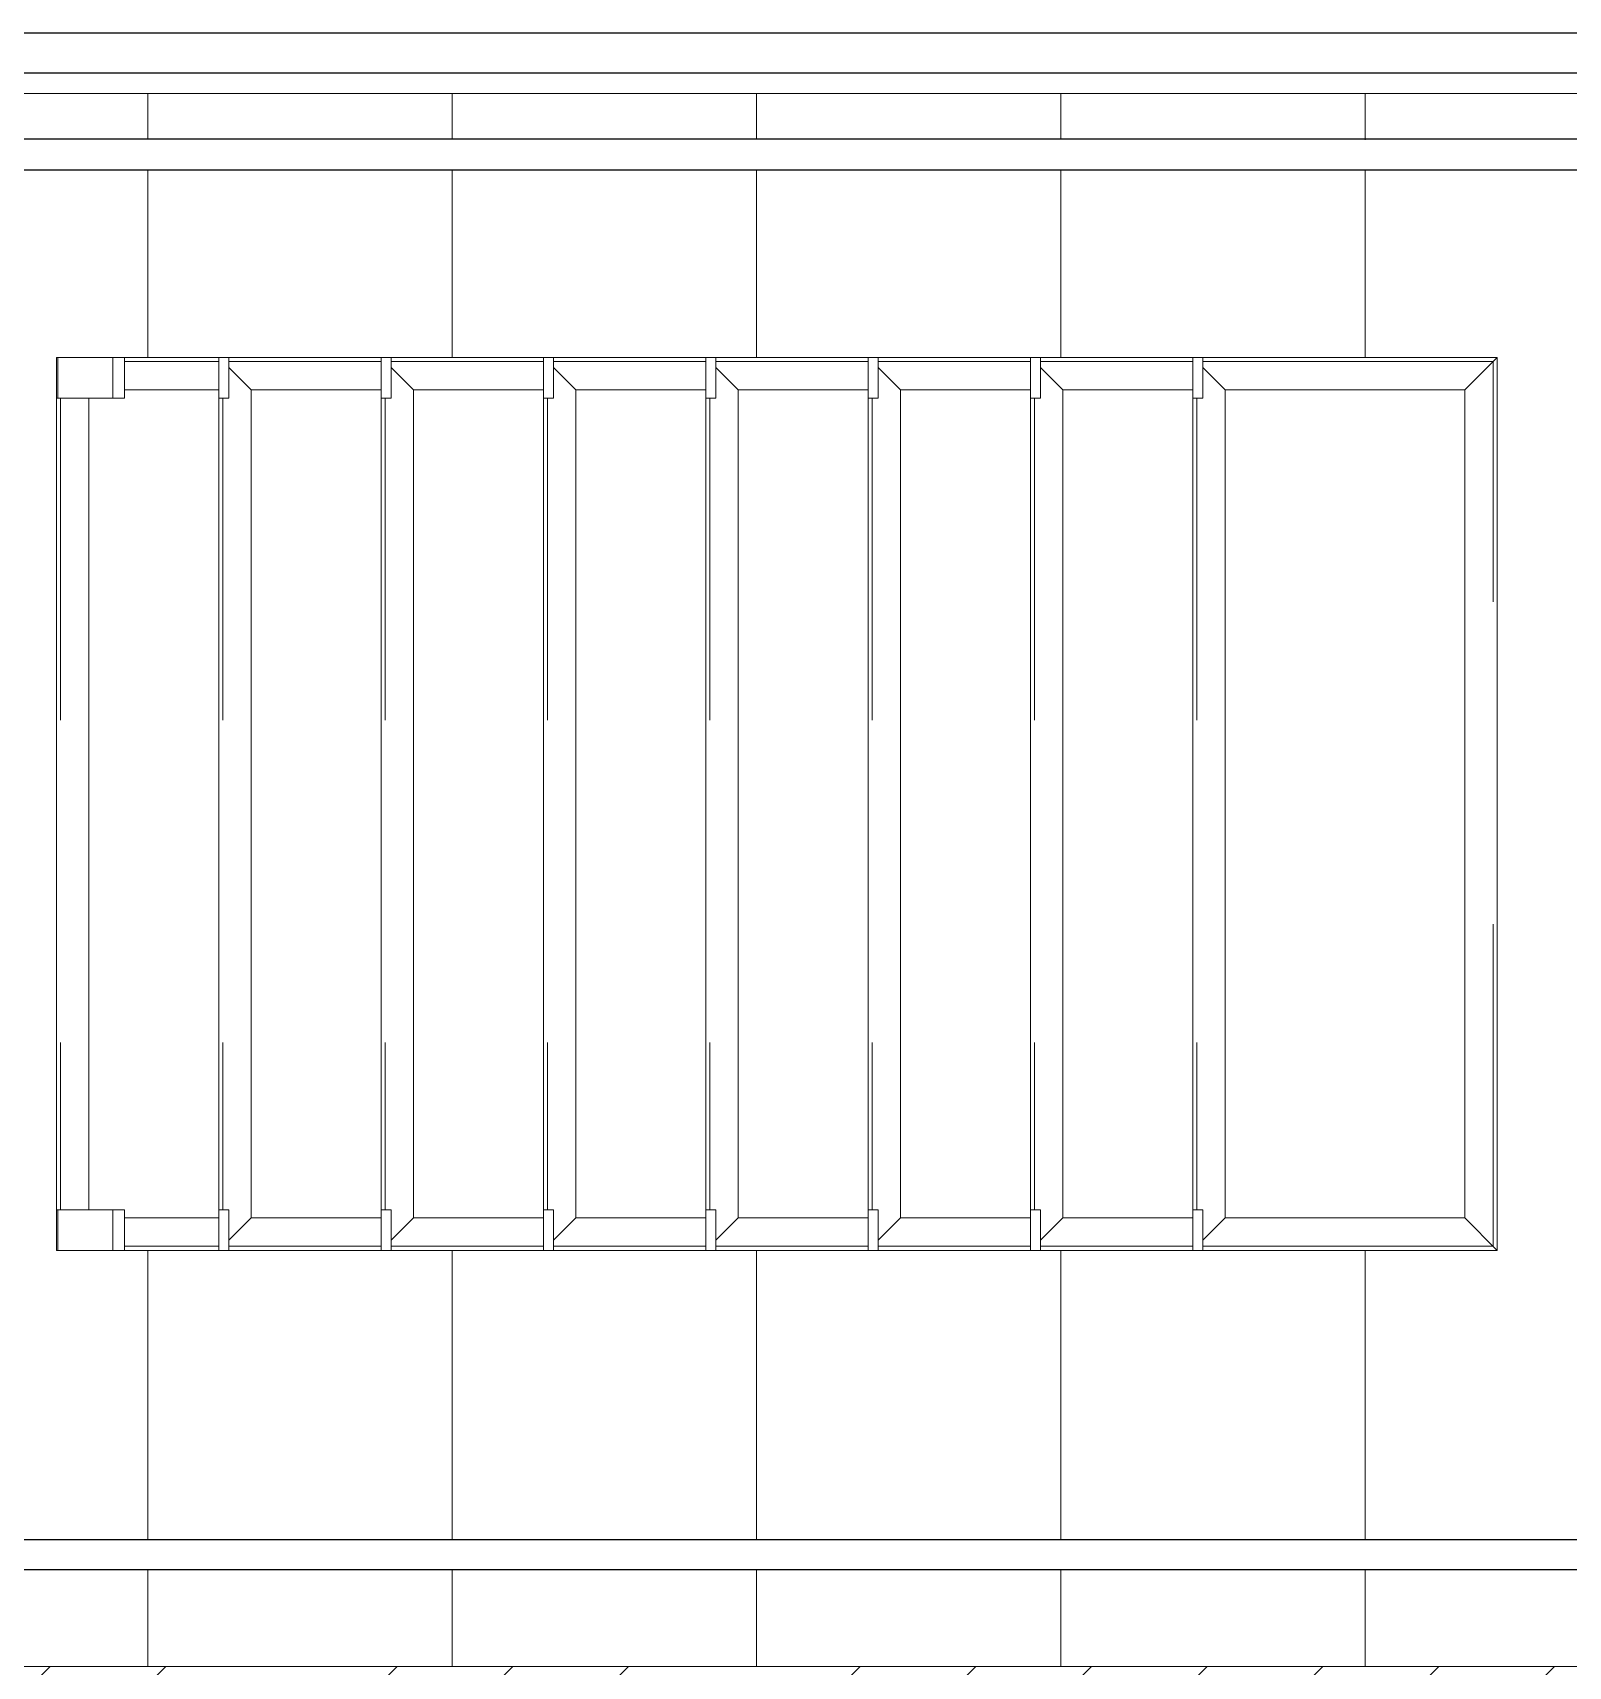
# Model space of a CAD drawing. Header units: millimetres. Extents: x -213536 to 1564669, y -45299 to 942238.
# Drawn here: x 527253 to 528766, y 528752 to 530362 of the extents above; entities that cross this region are included whole.
import ezdxf

# ---------------------------------------------------------------- set-up
doc = ezdxf.new("R2010")
doc.units = ezdxf.units.MM
doc.linetypes.add('50_200_ШТРИХ_1Т_ш5_п1_п1_', pattern=[700, 500, -100, 0, -100])
doc.linetypes.add('Штрих', pattern=[635, 317.5, -317.5])
for name, color, linetype, lineweight in [('0-1', 7, 'Continuous', 5), ('0-2', 7, 'Continuous', 9), ('3) ЖБ 4м', 3, 'Continuous', 30), ('Контуры', 7, 'Continuous', 9), ('Линии подступенков', 7, 'Continuous', 9), ('Линии свеса', 7, 'Continuous', 9), ('Невидимые линии-1', 7, 'Штрих', 9), ('Обобщенные модели', 7, 'Continuous', 9), ('Ограждение-1', 7, 'Continuous', 25), ('Оси-2', 7, '50_200_ШТРИХ_1Т_ш5_п1_п1_', 9), ('Стены-1', 7, 'Continuous', 13), ('Штриховка разреза-1', 7, 'Continuous', 9)]:
    doc.layers.add(name, color=color, linetype=linetype, lineweight=lineweight)
doc.layers.get('0-2').off()

# ---------------------------------------------------------------- blocks, each defined once
blk = doc.blocks.new('Ос 3 эт верх часть')
at = {"layer": 'Оси-2'}
blk.add_line((426847.2, 528752.4), (535374.3, 528752.4), dxfattribs=at)
blk = doc.blocks.new('ОМ_Уголок_ГОСТ 8509-93 - ОМ_Уголок_ГОСТ 8509-93-26349651-АИ2_03_План отделки стен 3-го этажа _Часть 1_')
at = {"layer": 'Невидимые линии-1'}
blk.add_line((4, -4), (876, -4), dxfattribs=at)
at = {"layer": 'Обобщенные модели'}
for p, q in [((880, 0), (0, 0)), ((32, -32), (0, 0)), ((880, 0), (848, -32)), ((32, -32), (848, -32))]:
    blk.add_line(p, q, dxfattribs=at)
blk = doc.blocks.new('ОМ_Уголок_ГОСТ 8509-93 - ОМ_Уголок_ГОСТ 8509-93-V161-АИ2_03_План отделки стен 3-го этажа _Часть 1_')
at = {"layer": 'Невидимые линии-1'}
blk.add_line((40, -4), (840, -4), dxfattribs=at)
at = {"layer": 'Обобщенные модели'}
for p, q in [((32, -32), (10, -10)), ((840, 0), (40, 0)), ((870, -10), (848, -32)), ((32, -32), (848, -32))]:
    blk.add_line(p, q, dxfattribs=at)
blk = doc.blocks.new('ОМ_Уголок_ГОСТ 8509-93 - ОМ_Уголок_ГОСТ 8509-93-19082047-АИ2_03_План отделки стен 3-го этажа _Часть 1_')
at = {"layer": 'Невидимые линии-1'}
blk.add_line((10, -4), (296, -4), dxfattribs=at)
at = {"layer": 'Обобщенные модели'}
for p, q in [((300, 0), (10, 0)), ((32, -32), (10, -10)), ((300, 0), (268, -32)), ((32, -32), (268, -32))]:
    blk.add_line(p, q, dxfattribs=at)
blk = doc.blocks.new('ОМ_Уголок_ГОСТ 8509-93 - ОМ_Уголок_ГОСТ 8509-93-V162-АИ2_03_План отделки стен 3-го этажа _Часть 1_')
at = {"layer": 'Невидимые линии-1'}
blk.add_line((4, -4), (290, -4), dxfattribs=at)
at = {"layer": 'Обобщенные модели'}
for p, q in [((290, 0), (0, 0)), ((32, -32), (0, 0)), ((290, -10), (268, -32)), ((32, -32), (268, -32))]:
    blk.add_line(p, q, dxfattribs=at)
blk = doc.blocks.new('ОМ_Уголок_ГОСТ 8509-93 - ОМ_Уголок_ГОСТ 8509-93-V163-АИ2_03_План отделки стен 3-го этажа _Часть 1_')
at = {"layer": 'Невидимые линии-1'}
blk.add_line((10, -4), (160, -4), dxfattribs=at)
at = {"layer": 'Обобщенные модели'}
for p, q in [((160, 0), (10, 0)), ((32, -32), (10, -10)), ((32, -32), (160, -32))]:
    blk.add_line(p, q, dxfattribs=at)
blk = doc.blocks.new('ОМ_Уголок_ГОСТ 8509-93 - ОМ_Уголок_ГОСТ 8509-93-V164-АИ2_03_План отделки стен 3-го этажа _Часть 1_')
at = {"layer": 'Невидимые линии-1'}
blk.add_line((140, -4), (290, -4), dxfattribs=at)
at = {"layer": 'Обобщенные модели'}
for p, q in [((290, 0), (140, 0)), ((290, -10), (268, -32)), ((140, -32), (268, -32))]:
    blk.add_line(p, q, dxfattribs=at)
blk = doc.blocks.new('ОМ_Уголок_ГОСТ 8509-93 - ОМ_Уголок_ГОСТ 8509-93-V174-АИ2_03_План отделки стен 3-го этажа _Часть 1_')
at = {"layer": 'Невидимые линии-1'}
blk.add_line((40, -4), (840, -4), dxfattribs=at)
at = {"layer": 'Обобщенные модели'}
for p, q in [((840, 0), (40, 0)), ((40, -32), (840, -32))]:
    blk.add_line(p, q, dxfattribs=at)
blk = doc.blocks.new('ОМ_Уголок_ГОСТ 8509-93 - ОМ_Уголок_ГОСТ 8509-93-V175-АИ2_03_План отделки стен 3-го этажа _Часть 1_')
at = {"layer": 'Невидимые линии-1'}
blk.add_line((67.1, -4), (160, -4), dxfattribs=at)
at = {"layer": 'Обобщенные модели'}
for p, q in [((160, 0), (67.1, 0)), ((67.1, -32), (160, -32))]:
    blk.add_line(p, q, dxfattribs=at)
blk = doc.blocks.new('ОМ_Уголок_ГОСТ 8509-93 - ОМ_Уголок_ГОСТ 8509-93-V176-АИ2_03_План отделки стен 3-го этажа _Часть 1_')
at = {"layer": 'Невидимые линии-1'}
blk.add_line((140, -4), (232.9, -4), dxfattribs=at)
at = {"layer": 'Обобщенные модели'}
for p, q in [((232.9, 0), (140, 0)), ((140, -32), (232.9, -32))]:
    blk.add_line(p, q, dxfattribs=at)
blk = doc.blocks.new('ОМ_Полоса_Трапеция прямоугольная_Прокат_ГОСТ 103-2006 - ОМ_Полоса_Трапеция прямоугольная_Прокат_ГОСТ 103-2006-19082130-АИ2_03_План отделки стен 3-го этажа _Часть 1_')
at = {"layer": 'Обобщенные модели'}
for p, q in [((11280, 60290), (11290, 60290)), ((11280, 60250), (11280, 60290)), ((11290, 60290), (11290, 60250)), ((11290, 60250), (11280, 60250))]:
    blk.add_line(p, q, dxfattribs=at)
blk = doc.blocks.new('ОМ_Полоса_Трапеция прямоугольная_Прокат_ГОСТ 103-2006 - ОМ_Полоса_Трапеция прямоугольная_Прокат_ГОСТ 103-2006-V168-АИ2_03_План отделки стен 3-го этажа _Часть 1_')
at = {"layer": 'Обобщенные модели'}
for p, q in [((10650, 60290), (10640, 60290)), ((10640, 60290), (10640, 60250)), ((10650, 60250), (10650, 60290)), ((10640, 60250), (10650, 60250))]:
    blk.add_line(p, q, dxfattribs=at)
blk = doc.blocks.new('ОМ_Полоса_Трапеция прямоугольная_Прокат_ГОСТ 103-2006 - ОМ_Полоса_Трапеция прямоугольная_Прокат_ГОСТ 103-2006-V169-АИ2_03_План отделки стен 3-го этажа _Часть 1_')
at = {"layer": 'Обобщенные модели'}
for p, q in [((10490, 60290), (10480, 60290)), ((10480, 60290), (10480, 60250)), ((10490, 60250), (10490, 60290)), ((10480, 60250), (10490, 60250))]:
    blk.add_line(p, q, dxfattribs=at)
blk = doc.blocks.new('ОМ_Полоса_Трапеция прямоугольная_Прокат_ГОСТ 103-2006 - ОМ_Полоса_Трапеция прямоугольная_Прокат_ГОСТ 103-2006-V170-АИ2_03_План отделки стен 3-го этажа _Часть 1_')
at = {"layer": 'Обобщенные модели'}
for p, q in [((10330, 60290), (10320, 60290)), ((10320, 60290), (10320, 60250)), ((10330, 60250), (10330, 60290)), ((10320, 60250), (10330, 60250))]:
    blk.add_line(p, q, dxfattribs=at)
blk = doc.blocks.new('ОМ_Полоса_Прокат_ГОСТ 103-2006 - ОМ_Полоса_Прокат_ГОСТ 103-2006-19082131-АИ2_03_План отделки стен 3-го этажа _Часть 1_')
at = {"layer": 'Обобщенные модели'}
for p, q in [((98111.3, 85140), (98110, 85140)), ((98110, 85140), (98110, 85100)), ((98110, 85100), (98111.3, 85100))]:
    blk.add_line(p, q, dxfattribs=at)
blk = doc.blocks.new('ОМ_Полоса_Прокат_ГОСТ 103-2006 - ОМ_Полоса_Прокат_ГОСТ 103-2006-20723456-АИ2_03_План отделки стен 3-го этажа _Часть 1_')
at = {"layer": 'Обобщенные модели'}
for p, q in [((10161.3, 60250), (10161.3, 60290)), ((10161.3, 60290), (10215.6, 60290)), ((10227.1, 60290), (10215.6, 60290)), ((10215.6, 60290), (10215.6, 60250)), ((10227.1, 60250), (10227.1, 60290)), ((10215.6, 60250), (10161.3, 60250)), ((10215.6, 60250), (10227.1, 60250))]:
    blk.add_line(p, q, dxfattribs=at)
blk = doc.blocks.new('ОМ_Полоса_Трапеция прямоугольная_Прокат_ГОСТ 103-2006 - ОМ_Полоса_Трапеция прямоугольная_Прокат_ГОСТ 103-2006-19082170-АИ2_03_План отделки стен 3-го этажа _Часть 1_')
at = {"layer": 'Обобщенные модели'}
for p, q in [((11280, 59450), (11290, 59450)), ((11280, 59410), (11280, 59450)), ((11290, 59450), (11290, 59410)), ((11290, 59410), (11280, 59410))]:
    blk.add_line(p, q, dxfattribs=at)
blk = doc.blocks.new('ОМ_Полоса_Трапеция прямоугольная_Прокат_ГОСТ 103-2006 - ОМ_Полоса_Трапеция прямоугольная_Прокат_ГОСТ 103-2006-V171-АИ2_03_План отделки стен 3-го этажа _Часть 1_')
at = {"layer": 'Обобщенные модели'}
for p, q in [((10650, 59450), (10640, 59450)), ((10640, 59450), (10640, 59410)), ((10650, 59410), (10650, 59450)), ((10640, 59410), (10650, 59410))]:
    blk.add_line(p, q, dxfattribs=at)
blk = doc.blocks.new('ОМ_Полоса_Трапеция прямоугольная_Прокат_ГОСТ 103-2006 - ОМ_Полоса_Трапеция прямоугольная_Прокат_ГОСТ 103-2006-V172-АИ2_03_План отделки стен 3-го этажа _Часть 1_')
at = {"layer": 'Обобщенные модели'}
for p, q in [((10490, 59450), (10480, 59450)), ((10480, 59450), (10480, 59410)), ((10490, 59410), (10490, 59450)), ((10480, 59410), (10490, 59410))]:
    blk.add_line(p, q, dxfattribs=at)
blk = doc.blocks.new('ОМ_Полоса_Трапеция прямоугольная_Прокат_ГОСТ 103-2006 - ОМ_Полоса_Трапеция прямоугольная_Прокат_ГОСТ 103-2006-V173-АИ2_03_План отделки стен 3-го этажа _Часть 1_')
at = {"layer": 'Обобщенные модели'}
for p, q in [((10330, 59450), (10320, 59450)), ((10320, 59450), (10320, 59410)), ((10330, 59410), (10330, 59450)), ((10320, 59410), (10330, 59410))]:
    blk.add_line(p, q, dxfattribs=at)
blk = doc.blocks.new('ОМ_Полоса_Прокат_ГОСТ 103-2006 - ОМ_Полоса_Прокат_ГОСТ 103-2006-19082171-АИ2_03_План отделки стен 3-го этажа _Часть 1_')
at = {"layer": 'Обобщенные модели'}
for p, q in [((98110, 84300), (98110, 84260)), ((98111.3, 84300), (98110, 84300)), ((98110, 84260), (98111.3, 84260))]:
    blk.add_line(p, q, dxfattribs=at)
blk = doc.blocks.new('ОМ_Полоса_Прокат_ГОСТ 103-2006 - ОМ_Полоса_Прокат_ГОСТ 103-2006-20723498-АИ2_03_План отделки стен 3-го этажа _Часть 1_')
at = {"layer": 'Обобщенные модели'}
for p, q in [((10161.3, 59410), (10161.3, 59450)), ((10161.3, 59450), (10215.6, 59450)), ((10227.1, 59450), (10215.6, 59450)), ((10215.6, 59450), (10215.6, 59410)), ((10227.1, 59410), (10227.1, 59450)), ((10215.6, 59410), (10161.3, 59410)), ((10215.6, 59410), (10227.1, 59410))]:
    blk.add_line(p, q, dxfattribs=at)
blk = doc.blocks.new('О_Элемент ограждения_Обод_Труба_ГОСТ 8645-68 - О_Элемент ограждения_Обод_Труба_ГОСТ 8645-68-32499150-АИ2_03_План отделки стен 3-го этажа _Часть 1_')
at = {"layer": 'Ограждение-1'}
for p, q in [((-3720, 20), (0, 20)), ((0, -20), (-3720, -20))]:
    blk.add_line(p, q, dxfattribs=at)
blk = doc.blocks.new('О_Элемент поручня_Маршевый_Труба_ГОСТ 8732-78 - О_Элемент поручня_Маршевый_Труба_ГОСТ 8732-78-V251-АИ2_03_План отделки стен 3-го этажа _Часть 1_')
at = {"layer": 'Ограждение-1'}
for p, q in [((-9.9, 30), (-3926, 30)), ((-3926, 0), (-9.9, 0))]:
    blk.add_line(p, q, dxfattribs=at)
blk = doc.blocks.new('О_Элемент поручня_Пристенный_Труба_ГОСТ 8732-78 - О_Элемент поручня_Пристенный_Труба_ГОСТ 8732-78-V268-АИ2_03_План отделки стен 3-го этажа _Часть 1_')
at = {"layer": 'Ограждение-1'}
for p, q in [((-4500, 0), (-320, 0)), ((-320, -30), (-4500, -30))]:
    blk.add_line(p, q, dxfattribs=at)
blk = doc.blocks.new('0125-Р-ОО-Ш2-АР-о_23_10_2024_rvt-1-АИ2_03_План отделки стен 3-го этажа _Часть 1_')
at = {"layer": 'Штриховка разреза-1'}
h = blk.add_hatch(dxfattribs=at)
h.set_pattern_fill('FP_2', color=256, style=0, pattern_type=2)
h.set_pattern_definition([(45, (0, 0), (-114.04925, 114.04925), []), (45, (114.05, 0), (-114.04925, 114.04925), [201.612, -40.322, 3.353, -36.97])])
h.paths.add_polyline_path([(103100, 83600), (103100, 83850), (96100, 83850), (96100, 83600), (102988.1, 83600)], flags=0)
at = {"layer": 'Контуры'}
for p, q in [((97900, 85400), (98200, 85400)), ((98200, 85400), (98500, 85400)), ((98500, 85400), (98800, 85400)), ((98800, 85400), (99100, 85400)), ((99100, 85400), (99400, 85400)), ((99400, 85400), (99700, 85400))]:
    blk.add_line(p, q, dxfattribs=at)
at = {"layer": 'Линии подступенков'}
for p, q in [((98200, 85400), (98200, 85355)), ((98500, 85400), (98500, 85355)), ((98800, 85400), (98800, 85355)), ((99100, 85400), (99100, 85355)), ((99400, 85400), (99400, 85354.6)), ((98200, 85325), (98200, 85140)), ((98500, 85325), (98500, 85140)), ((98800, 85325), (98800, 85140)), ((99100, 85325), (99100, 85140)), ((99400, 85325.3), (99400, 85140)), ((98200, 84260), (98200, 83975)), ((98500, 84260), (98500, 83975)), ((98800, 84260), (98800, 83975)), ((99100, 84260), (99100, 83975)), ((99400, 84260), (99400, 83975)), ((98200, 83945), (98200, 83850)), ((98500, 83945), (98500, 83850)), ((98800, 83945), (98800, 83850)), ((99100, 83945), (99100, 83850)), ((99400, 83945), (99400, 83850))]:
    blk.add_line(p, q, dxfattribs=at)
at = {"layer": 'Линии свеса'}
for p, q in [((98200, 85400), (98200, 85355)), ((98500, 85400), (98500, 85355)), ((98800, 85400), (98800, 85355)), ((99100, 85400), (99100, 85355)), ((99400, 85400), (99400, 85354.6)), ((98200, 85325), (98200, 85140)), ((98500, 85325), (98500, 85140)), ((98800, 85325), (98800, 85140)), ((99100, 85325), (99100, 85140)), ((99400, 85325.3), (99400, 85140)), ((98200, 84260), (98200, 83975)), ((98500, 84260), (98500, 83975)), ((98800, 84260), (98800, 83975)), ((99100, 84260), (99100, 83975)), ((99400, 84260), (99400, 83975)), ((98200, 83945), (98200, 83850)), ((98500, 83945), (98500, 83850)), ((98800, 83945), (98800, 83850)), ((99100, 83945), (99100, 83850)), ((99400, 83945), (99400, 83850))]:
    blk.add_line(p, q, dxfattribs=at)
at = {"layer": 'Стены-1'}
blk.add_line((103100, 83850), (96100, 83850), dxfattribs=at)
at = {"layer": '0-2', "rotation": 180}
for name, p in [('О_Элемент ограждения_Обод_Труба_ГОСТ 8645-68 - О_Элемент ограждения_Обод_Труба_ГОСТ 8645-68-32499150-АИ2_03_План отделки стен 3-го этажа _Часть 1_', (97990.2, 85440)), ('О_Элемент поручня_Маршевый_Труба_ГОСТ 8732-78 - О_Элемент поручня_Маршевый_Труба_ГОСТ 8732-78-V251-АИ2_03_План отделки стен 3-го этажа _Часть 1_', (97881.8, 85355)), ('О_Элемент поручня_Пристенный_Труба_ГОСТ 8732-78 - О_Элемент поручня_Пристенный_Труба_ГОСТ 8732-78-V268-АИ2_03_План отделки стен 3-го этажа _Часть 1_', (97600, 83945))]:
    blk.add_blockref(name, p, dxfattribs=at)
at = {"layer": '0-2'}
for name, p in [('ОМ_Полоса_Прокат_ГОСТ 103-2006 - ОМ_Полоса_Прокат_ГОСТ 103-2006-19082131-АИ2_03_План отделки стен 3-го этажа _Часть 1_', (0, 0)), ('ОМ_Полоса_Прокат_ГОСТ 103-2006 - ОМ_Полоса_Прокат_ГОСТ 103-2006-20723456-АИ2_03_План отделки стен 3-го этажа _Часть 1_', (87950, 24850)), ('ОМ_Полоса_Трапеция прямоугольная_Прокат_ГОСТ 103-2006 - ОМ_Полоса_Трапеция прямоугольная_Прокат_ГОСТ 103-2006-V170-АИ2_03_План отделки стен 3-го этажа _Часть 1_', (87950, 24850)), ('ОМ_Полоса_Трапеция прямоугольная_Прокат_ГОСТ 103-2006 - ОМ_Полоса_Трапеция прямоугольная_Прокат_ГОСТ 103-2006-V169-АИ2_03_План отделки стен 3-го этажа _Часть 1_', (87950, 24850)), ('ОМ_Полоса_Трапеция прямоугольная_Прокат_ГОСТ 103-2006 - ОМ_Полоса_Трапеция прямоугольная_Прокат_ГОСТ 103-2006-V168-АИ2_03_План отделки стен 3-го этажа _Часть 1_', (87950, 24850)), ('ОМ_Полоса_Трапеция прямоугольная_Прокат_ГОСТ 103-2006 - ОМ_Полоса_Трапеция прямоугольная_Прокат_ГОСТ 103-2006-19082130-АИ2_03_План отделки стен 3-го этажа _Часть 1_', (87470, 24850)), ('ОМ_Полоса_Трапеция прямоугольная_Прокат_ГОСТ 103-2006 - ОМ_Полоса_Трапеция прямоугольная_Прокат_ГОСТ 103-2006-19082130-АИ2_03_План отделки стен 3-го этажа _Часть 1_', (87630, 24850)), ('ОМ_Полоса_Трапеция прямоугольная_Прокат_ГОСТ 103-2006 - ОМ_Полоса_Трапеция прямоугольная_Прокат_ГОСТ 103-2006-19082130-АИ2_03_План отделки стен 3-го этажа _Часть 1_', (87790, 24850)), ('ОМ_Полоса_Трапеция прямоугольная_Прокат_ГОСТ 103-2006 - ОМ_Полоса_Трапеция прямоугольная_Прокат_ГОСТ 103-2006-19082130-АИ2_03_План отделки стен 3-го этажа _Часть 1_', (87950, 24850)), ('ОМ_Полоса_Прокат_ГОСТ 103-2006 - ОМ_Полоса_Прокат_ГОСТ 103-2006-19082171-АИ2_03_План отделки стен 3-го этажа _Часть 1_', (0, 0)), ('ОМ_Полоса_Прокат_ГОСТ 103-2006 - ОМ_Полоса_Прокат_ГОСТ 103-2006-20723498-АИ2_03_План отделки стен 3-го этажа _Часть 1_', (87950, 24850)), ('ОМ_Полоса_Трапеция прямоугольная_Прокат_ГОСТ 103-2006 - ОМ_Полоса_Трапеция прямоугольная_Прокат_ГОСТ 103-2006-V173-АИ2_03_План отделки стен 3-го этажа _Часть 1_', (87950, 24850)), ('ОМ_Полоса_Трапеция прямоугольная_Прокат_ГОСТ 103-2006 - ОМ_Полоса_Трапеция прямоугольная_Прокат_ГОСТ 103-2006-V172-АИ2_03_План отделки стен 3-го этажа _Часть 1_', (87950, 24850)), ('ОМ_Полоса_Трапеция прямоугольная_Прокат_ГОСТ 103-2006 - ОМ_Полоса_Трапеция прямоугольная_Прокат_ГОСТ 103-2006-V171-АИ2_03_План отделки стен 3-го этажа _Часть 1_', (87950, 24850)), ('ОМ_Полоса_Трапеция прямоугольная_Прокат_ГОСТ 103-2006 - ОМ_Полоса_Трапеция прямоугольная_Прокат_ГОСТ 103-2006-19082170-АИ2_03_План отделки стен 3-го этажа _Часть 1_', (87470, 24850)), ('ОМ_Полоса_Трапеция прямоугольная_Прокат_ГОСТ 103-2006 - ОМ_Полоса_Трапеция прямоугольная_Прокат_ГОСТ 103-2006-19082170-АИ2_03_План отделки стен 3-го этажа _Часть 1_', (87630, 24850)), ('ОМ_Полоса_Трапеция прямоугольная_Прокат_ГОСТ 103-2006 - ОМ_Полоса_Трапеция прямоугольная_Прокат_ГОСТ 103-2006-19082170-АИ2_03_План отделки стен 3-го этажа _Часть 1_', (87790, 24850)), ('ОМ_Полоса_Трапеция прямоугольная_Прокат_ГОСТ 103-2006 - ОМ_Полоса_Трапеция прямоугольная_Прокат_ГОСТ 103-2006-19082170-АИ2_03_План отделки стен 3-го этажа _Часть 1_', (87950, 24850))]:
    blk.add_blockref(name, p, dxfattribs=at)
at = {"layer": '0-2', "extrusion": (0, 0, -1)}
for name, p in [('ОМ_Уголок_ГОСТ 8509-93 - ОМ_Уголок_ГОСТ 8509-93-V176-АИ2_03_План отделки стен 3-го этажа _Часть 1_', (-98410, 85140)), ('ОМ_Уголок_ГОСТ 8509-93 - ОМ_Уголок_ГОСТ 8509-93-V164-АИ2_03_План отделки стен 3-го этажа _Часть 1_', (-98570, 85140)), ('ОМ_Уголок_ГОСТ 8509-93 - ОМ_Уголок_ГОСТ 8509-93-V164-АИ2_03_План отделки стен 3-го этажа _Часть 1_', (-98730, 85140)), ('ОМ_Уголок_ГОСТ 8509-93 - ОМ_Уголок_ГОСТ 8509-93-V164-АИ2_03_План отделки стен 3-го этажа _Часть 1_', (-98890, 85140)), ('ОМ_Уголок_ГОСТ 8509-93 - ОМ_Уголок_ГОСТ 8509-93-V164-АИ2_03_План отделки стен 3-го этажа _Часть 1_', (-99050, 85140)), ('ОМ_Уголок_ГОСТ 8509-93 - ОМ_Уголок_ГОСТ 8509-93-V164-АИ2_03_План отделки стен 3-го этажа _Часть 1_', (-99210, 85140)), ('ОМ_Уголок_ГОСТ 8509-93 - ОМ_Уголок_ГОСТ 8509-93-V164-АИ2_03_План отделки стен 3-го этажа _Часть 1_', (-99370, 85140)), ('ОМ_Уголок_ГОСТ 8509-93 - ОМ_Уголок_ГОСТ 8509-93-V162-АИ2_03_План отделки стен 3-го этажа _Часть 1_', (-99530, 85140))]:
    blk.add_blockref(name, p, dxfattribs=at)
for name, p, rotation in [('ОМ_Уголок_ГОСТ 8509-93 - ОМ_Уголок_ГОСТ 8509-93-26349651-АИ2_03_План отделки стен 3-го этажа _Часть 1_', (-99530, 84260), 89.99999999999908), ('ОМ_Уголок_ГОСТ 8509-93 - ОМ_Уголок_ГОСТ 8509-93-V161-АИ2_03_План отделки стен 3-го этажа _Часть 1_', (-98270, 85140), 269.9999999999989), ('ОМ_Уголок_ГОСТ 8509-93 - ОМ_Уголок_ГОСТ 8509-93-V161-АИ2_03_План отделки стен 3-го этажа _Часть 1_', (-98430, 85140), 269.9999999999989), ('ОМ_Уголок_ГОСТ 8509-93 - ОМ_Уголок_ГОСТ 8509-93-V161-АИ2_03_План отделки стен 3-го этажа _Часть 1_', (-98590, 85140), 269.9999999999989), ('ОМ_Уголок_ГОСТ 8509-93 - ОМ_Уголок_ГОСТ 8509-93-V161-АИ2_03_План отделки стен 3-го этажа _Часть 1_', (-98750, 85140), 269.9999999999989), ('ОМ_Уголок_ГОСТ 8509-93 - ОМ_Уголок_ГОСТ 8509-93-V161-АИ2_03_План отделки стен 3-го этажа _Часть 1_', (-98910, 85140), 269.9999999999989), ('ОМ_Уголок_ГОСТ 8509-93 - ОМ_Уголок_ГОСТ 8509-93-V161-АИ2_03_План отделки стен 3-го этажа _Часть 1_', (-99070, 85140), 269.9999999999989), ('ОМ_Уголок_ГОСТ 8509-93 - ОМ_Уголок_ГОСТ 8509-93-V161-АИ2_03_План отделки стен 3-го этажа _Часть 1_', (-99230, 85140), 269.9999999999989), ('ОМ_Уголок_ГОСТ 8509-93 - ОМ_Уголок_ГОСТ 8509-93-V174-АИ2_03_План отделки стен 3-го этажа _Часть 1_', (-98110, 85140), 269.9999999999989), ('ОМ_Уголок_ГОСТ 8509-93 - ОМ_Уголок_ГОСТ 8509-93-V175-АИ2_03_План отделки стен 3-го этажа _Часть 1_', (-98110, 84260), 180), ('ОМ_Уголок_ГОСТ 8509-93 - ОМ_Уголок_ГОСТ 8509-93-V163-АИ2_03_План отделки стен 3-го этажа _Часть 1_', (-98270, 84260), 180), ('ОМ_Уголок_ГОСТ 8509-93 - ОМ_Уголок_ГОСТ 8509-93-V163-АИ2_03_План отделки стен 3-го этажа _Часть 1_', (-98430, 84260), 180), ('ОМ_Уголок_ГОСТ 8509-93 - ОМ_Уголок_ГОСТ 8509-93-V163-АИ2_03_План отделки стен 3-го этажа _Часть 1_', (-98590, 84260), 180), ('ОМ_Уголок_ГОСТ 8509-93 - ОМ_Уголок_ГОСТ 8509-93-V163-АИ2_03_План отделки стен 3-го этажа _Часть 1_', (-98750, 84260), 180), ('ОМ_Уголок_ГОСТ 8509-93 - ОМ_Уголок_ГОСТ 8509-93-V163-АИ2_03_План отделки стен 3-го этажа _Часть 1_', (-98910, 84260), 180), ('ОМ_Уголок_ГОСТ 8509-93 - ОМ_Уголок_ГОСТ 8509-93-V163-АИ2_03_План отделки стен 3-го этажа _Часть 1_', (-99070, 84260), 180), ('ОМ_Уголок_ГОСТ 8509-93 - ОМ_Уголок_ГОСТ 8509-93-19082047-АИ2_03_План отделки стен 3-го этажа _Часть 1_', (-99230, 84260), 180)]:
    blk.add_blockref(name, p, dxfattribs=dict(at, rotation=rotation))
blk = doc.blocks.new('3этВверх')
at = {"layer": '0-1'}
blk.add_blockref('0125-Р-ОО-Ш2-АР-о_23_10_2024_rvt-1-АИ2_03_План отделки стен 3-го этажа _Часть 1_', (429166, 444902.4), dxfattribs=at)

msp = doc.modelspace()

# ---------------------------------------------------------------- block references
at = {"color": 5, "lineweight": 30}
msp.add_blockref('Ос 3 эт верх часть', (0, 0), dxfattribs=at)
at = {"layer": '3) ЖБ 4м'}
msp.add_blockref('3этВверх', (0, 0), dxfattribs=at)

doc.saveas('drawing.dxf')
